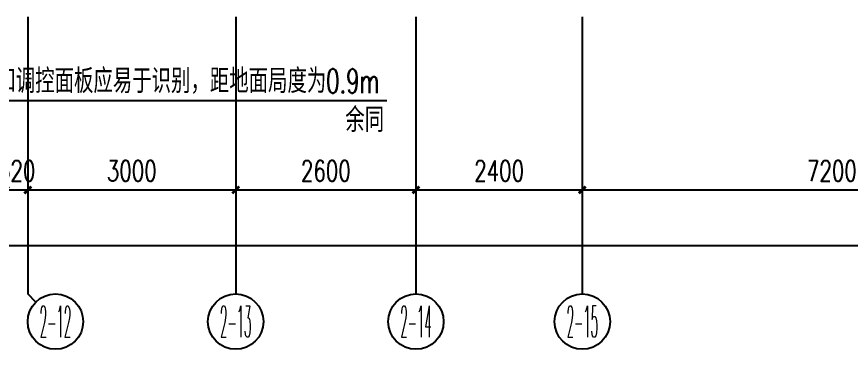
# Model space of a CAD drawing. Extents: x -9422388 to 15610651, y -1992469 to 953794.
# Drawn here: x -2833292 to -2821265, y -212483 to -207683 of the extents above; entities that cross this region are included whole.
import ezdxf
from ezdxf.enums import TextEntityAlignment as Align

# ---------------------------------------------------------------- set-up
doc = ezdxf.new("R2010")
doc.units = 0
doc.header["$LTSCALE"] = 1000
doc.layers.add('AXIS_TEXT', color=7, linetype='Continuous')
doc.layers.add('DIM-照明', color=3, linetype='Continuous')
doc.styles.add('_TCH_AXIS', font='COMPLEX', dxfattribs={"bigfont": 'GBCBIG'})
doc.styles.add('_TCH_DIM_T3', font='SIMPLEX', dxfattribs={"width": 0.705882, "bigfont": 'GBCBIG'})
doc.styles.add('_TEL_DIM', font='SIMPLEX', dxfattribs={"width": 0.8, "height": 3.5, "bigfont": 'HZTXT'})
doc.styles.add('COMPLEX', font='COMPLEX')
doc.dimstyles.new('_TCH_ARCH&&100', dxfattribs={"dimtxt": 297.5, "dimasz": 100, "dimexe": 250, "dimexo": 300, "dimgap": 126.25, "dimtad": 1, "dimdec": 0, "dimzin": 0, "dimdsep": 46, "dimtxsty": '_TCH_DIM_T3', "dimblk": 'ARCHTICK', "dimcen": 0.09, "dimclrt": 7, "dimazin": 2, "dimtfac": 1, "dimtdec": 0, "dimtix": 1, "dimtmove": 2, "dimatfit": 3, "dimfxl": 0, "dimtolj": 1, "dimtzin": 0, "dimarcsym": 0})

# ---------------------------------------------------------------- blocks, each defined once
blk = doc.blocks.new('_ArchTick')
at = {"color": 0, "linetype": 'ByBlock', "const_width": 0.4}
blk.add_lwpolyline([(-0.5, -0.5), (0.5, 0.5)], dxfattribs=at)
blk = doc.blocks.new('*D2838')
at = {"color": 0, "lineweight": -2, "transparency": 16777216}
for p, q in [((1474530, -199693), (1474530, -202943)), ((1541350, -199693), (1541350, -202943)), ((1474530, -202693), (1541350, -202693))]:
    blk.add_line(p, q, dxfattribs=at)
at = {"layer": 'Defpoints', "color": 0, "transparency": 16777216}
for p in [(1474530, -199393), (1541350, -199393), (1541350, -202693)]:
    blk.add_point(p, dxfattribs=at)
at = {"color": 0, "lineweight": -2, "transparency": 16777216, "xscale": 100, "yscale": 100, "zscale": 100, "rotation": 180}
blk.add_blockref('_ArchTick', (1474530, -202693), dxfattribs=at)
at = {"color": 0, "lineweight": -2, "transparency": 16777216, "xscale": 100, "yscale": 100, "zscale": 100}
blk.add_blockref('_ArchTick', (1541350, -202693), dxfattribs=at)
at = {"color": 7, "transparency": 16777216, "insert": (1507940, -202418), "char_height": 297.5, "attachment_point": 5, "style": '_TCH_DIM_T3'}
blk.add_mtext('\\A1;66820', dxfattribs=at)
blk = doc.blocks.new('*D2846')
at = {"color": 0, "lineweight": -2, "transparency": 16777216}
for p, q in [((1517730, -199693), (1517730, -202143)), ((1518050, -199693), (1518050, -202143)), ((1517730, -201893), (1517630, -201893)), ((1517730, -201893), (1518050, -201893)), ((1518050, -201893), (1518150, -201893))]:
    blk.add_line(p, q, dxfattribs=at)
at = {"layer": 'Defpoints', "color": 0, "transparency": 16777216}
for p in [(1517730, -199393), (1518050, -199393), (1518050, -201893)]:
    blk.add_point(p, dxfattribs=at)
at = {"color": 0, "lineweight": -2, "transparency": 16777216, "xscale": 100, "yscale": 100, "zscale": 100}
blk.add_blockref('_ArchTick', (1517730, -201893), dxfattribs=at)
at = {"color": 0, "lineweight": -2, "transparency": 16777216, "xscale": 100, "yscale": 100, "zscale": 100, "rotation": 180}
blk.add_blockref('_ArchTick', (1518050, -201893), dxfattribs=at)
at = {"color": 7, "transparency": 16777216, "insert": (1517890, -201618), "char_height": 297.5, "attachment_point": 5, "style": '_TCH_DIM_T3'}
blk.add_mtext('\\A1;320', dxfattribs=at)
blk = doc.blocks.new('*D2847')
at = {"color": 0, "lineweight": -2, "transparency": 16777216}
for p, q in [((1518050, -199693), (1518050, -202143)), ((1521050, -199693), (1521050, -202143)), ((1518050, -201893), (1521050, -201893))]:
    blk.add_line(p, q, dxfattribs=at)
at = {"layer": 'Defpoints', "color": 0, "transparency": 16777216}
for p in [(1518050, -199393), (1521050, -199393), (1521050, -201893)]:
    blk.add_point(p, dxfattribs=at)
at = {"color": 0, "lineweight": -2, "transparency": 16777216, "xscale": 100, "yscale": 100, "zscale": 100, "rotation": 180}
blk.add_blockref('_ArchTick', (1518050, -201893), dxfattribs=at)
at = {"color": 0, "lineweight": -2, "transparency": 16777216, "xscale": 100, "yscale": 100, "zscale": 100}
blk.add_blockref('_ArchTick', (1521050, -201893), dxfattribs=at)
at = {"color": 7, "transparency": 16777216, "insert": (1519550, -201618), "char_height": 297.5, "attachment_point": 5, "style": '_TCH_DIM_T3'}
blk.add_mtext('\\A1;3000', dxfattribs=at)
blk = doc.blocks.new('*D2848')
at = {"color": 0, "lineweight": -2, "transparency": 16777216}
for p, q in [((1521050, -199693), (1521050, -202143)), ((1523650, -199693), (1523650, -202143)), ((1521050, -201893), (1523650, -201893))]:
    blk.add_line(p, q, dxfattribs=at)
at = {"layer": 'Defpoints', "color": 0, "transparency": 16777216}
for p in [(1521050, -199393), (1523650, -199393), (1523650, -201893)]:
    blk.add_point(p, dxfattribs=at)
at = {"color": 0, "lineweight": -2, "transparency": 16777216, "xscale": 100, "yscale": 100, "zscale": 100, "rotation": 180}
blk.add_blockref('_ArchTick', (1521050, -201893), dxfattribs=at)
at = {"color": 0, "lineweight": -2, "transparency": 16777216, "xscale": 100, "yscale": 100, "zscale": 100}
blk.add_blockref('_ArchTick', (1523650, -201893), dxfattribs=at)
at = {"color": 7, "transparency": 16777216, "insert": (1522350, -201618), "char_height": 297.5, "attachment_point": 5, "style": '_TCH_DIM_T3'}
blk.add_mtext('\\A1;2600', dxfattribs=at)
blk = doc.blocks.new('*D2849')
at = {"color": 0, "lineweight": -2, "transparency": 16777216}
for p, q in [((1523650, -199693), (1523650, -202143)), ((1526050, -199693), (1526050, -202143)), ((1523650, -201893), (1526050, -201893))]:
    blk.add_line(p, q, dxfattribs=at)
at = {"layer": 'Defpoints', "color": 0, "transparency": 16777216}
for p in [(1523650, -199393), (1526050, -199393), (1526050, -201893)]:
    blk.add_point(p, dxfattribs=at)
at = {"color": 0, "lineweight": -2, "transparency": 16777216, "xscale": 100, "yscale": 100, "zscale": 100, "rotation": 180}
blk.add_blockref('_ArchTick', (1523650, -201893), dxfattribs=at)
at = {"color": 0, "lineweight": -2, "transparency": 16777216, "xscale": 100, "yscale": 100, "zscale": 100}
blk.add_blockref('_ArchTick', (1526050, -201893), dxfattribs=at)
at = {"color": 7, "transparency": 16777216, "insert": (1524850, -201618), "char_height": 297.5, "attachment_point": 5, "style": '_TCH_DIM_T3'}
blk.add_mtext('\\A1;2400', dxfattribs=at)
blk = doc.blocks.new('*D2850')
at = {"color": 0, "lineweight": -2, "transparency": 16777216}
for p, q in [((1526050, -199693), (1526050, -202143)), ((1533250, -199693), (1533250, -202143)), ((1526050, -201893), (1533250, -201893))]:
    blk.add_line(p, q, dxfattribs=at)
at = {"layer": 'Defpoints', "color": 0, "transparency": 16777216}
for p in [(1526050, -199393), (1533250, -199393), (1533250, -201893)]:
    blk.add_point(p, dxfattribs=at)
at = {"color": 0, "lineweight": -2, "transparency": 16777216, "xscale": 100, "yscale": 100, "zscale": 100, "rotation": 180}
blk.add_blockref('_ArchTick', (1526050, -201893), dxfattribs=at)
at = {"color": 0, "lineweight": -2, "transparency": 16777216, "xscale": 100, "yscale": 100, "zscale": 100}
blk.add_blockref('_ArchTick', (1533250, -201893), dxfattribs=at)
at = {"color": 7, "transparency": 16777216, "insert": (1529650, -201618), "char_height": 297.5, "attachment_point": 5, "style": '_TCH_DIM_T3'}
blk.add_mtext('\\A1;7200', dxfattribs=at)
blk = doc.blocks.new('_AXISO')
at = {"color": 0}
blk.add_circle((0, 0), 0.5, dxfattribs=at)
at = {"layer": 'AXIS_TEXT', "color": 0, "style": 'COMPLEX', "width": 1.041667}
blk.add_attdef('A', text='', height=0.56, dxfattribs=at).set_placement((-0.25, -0.28), (0.25, -0.28), align=Align.FIT)
blk = doc.blocks.new('34214')
at = {"color": 8}
for p, q in [((1518049.8, -199392.6), (1518049.8, -203392.6)), ((1521049.8, -199392.6), (1521049.8, -203392.6)), ((1523649.8, -199392.6), (1523649.8, -203392.6)), ((1526049.8, -199392.6), (1526049.8, -203392.6)), ((1518167, -203509.7), (1518049.8, -203392.6))]:
    blk.add_line(p, q, dxfattribs=at)
ref = blk.add_blockref('_AXISO', (1518449.8, -203792.6), dxfattribs=dict(at, xscale=800, yscale=800, zscale=800))
ref.add_attrib('A', '2-12', dxfattribs={"layer": 'AXIS_TEXT', "color": 8, "height": 452.55, "style": '_TCH_AXIS', "width": 0.28}).set_placement((1518223.5, -204018.8), (1518676.1, -204018.8), align=Align.FIT)
ref = blk.add_blockref('_AXISO', (1521049.8, -203792.6), dxfattribs=dict(at, xscale=800, yscale=800, zscale=800))
ref.add_attrib('A', '2-13', dxfattribs={"layer": 'AXIS_TEXT', "color": 8, "height": 452.55, "style": '_TCH_AXIS', "width": 0.28}).set_placement((1520823.5, -204018.8), (1521276.1, -204018.8), align=Align.FIT)
ref = blk.add_blockref('_AXISO', (1523649.8, -203792.6), dxfattribs=dict(at, xscale=800, yscale=800, zscale=800))
ref.add_attrib('A', '2-14', dxfattribs={"layer": 'AXIS_TEXT', "color": 8, "height": 452.55, "style": '_TCH_AXIS', "width": 0.272727}).set_placement((1523423.5, -204018.8), (1523876.1, -204018.8), align=Align.FIT)
ref = blk.add_blockref('_AXISO', (1526049.8, -203792.6), dxfattribs=dict(at, xscale=800, yscale=800, zscale=800))
ref.add_attrib('A', '2-15', dxfattribs={"layer": 'AXIS_TEXT', "color": 8, "height": 452.55, "style": '_TCH_AXIS', "width": 0.28}).set_placement((1525823.5, -204018.8), (1526276.1, -204018.8), align=Align.FIT)
for p1, p2, distance, picture, middle in [((1474529.8, -199392.6), (1541349.8, -199392.6), -3300, '*D2838', (1507939.8, -202417.6)), ((1517729.8, -199392.6), (1518049.8, -199392.6), -2500, '*D2846', (1517889.8, -201617.6)), ((1518049.8, -199392.6), (1521049.8, -199392.6), -2500, '*D2847', (1519549.8, -201617.6)), ((1521049.8, -199392.6), (1523649.8, -199392.6), -2500, '*D2848', (1522349.8, -201617.6)), ((1523649.8, -199392.6), (1526049.8, -199392.6), -2500, '*D2849', (1524849.8, -201617.6)), ((1526049.8, -199392.6), (1533249.8, -199392.6), -2500, '*D2850', (1529649.8, -201617.6))]:
    dim = blk.add_aligned_dim(p1=p1, p2=p2, distance=distance, dimstyle='_TCH_ARCH&&100', dxfattribs=at)
    dim.commit()
    dim.dimension.update_dxf_attribs({"geometry": picture, "text_midpoint": middle})

msp = doc.modelspace()

# ---------------------------------------------------------------- linework, layer by layer
at = {"layer": 'DIM-照明'}
msp.add_line((-2835986.10387, -208891.57175), (-2827951.93721, -208891.57175), dxfattribs=at)

# ---------------------------------------------------------------- block references
msp.add_blockref('34214', (-4351181.75199, -8290.8043))

# ---------------------------------------------------------------- texts
at = {"layer": 'DIM-照明', "color": 7, "style": '_TEL_DIM'}
for s, width, p in [('无障碍卫生间开关和调控面板应易于识别，距地面局度为', 0.8, (-2835824.93721, -208786.57175)), ('0.9m', 0.64, (-2828824.93721, -208786.57175)), ('余同', 0.8, (-2828550.79548, -209346.57175))]:
    msp.add_text(s, height=350, dxfattribs=dict(at, width=width)).set_placement(p)

doc.saveas('drawing.dxf')
